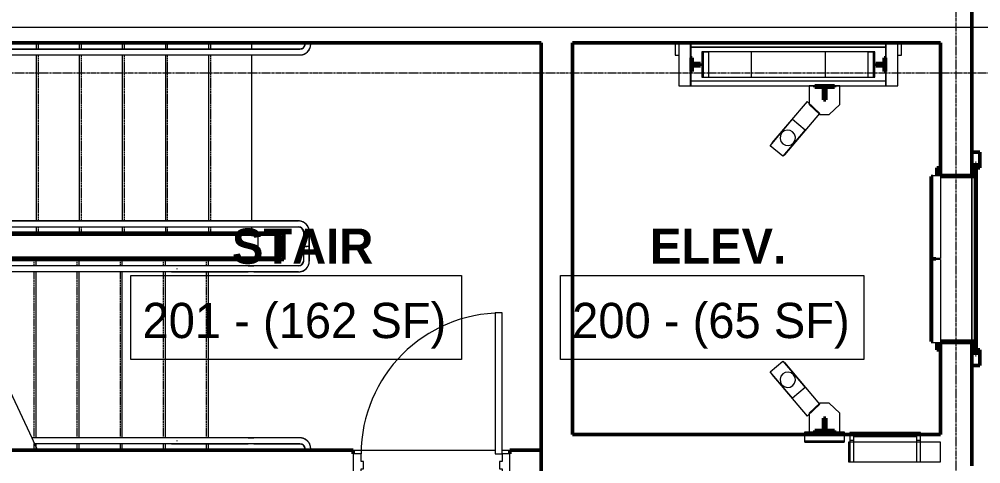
# Model space of a CAD drawing. Header units: inches. Extents: x -4235 to -464, y 9767 to 12344.
# Drawn here: x -3720.6 to -3475.1, y 11435.5 to 11549 of the extents above; entities that cross this region are included whole.
import ezdxf

# ---------------------------------------------------------------- set-up
doc = ezdxf.new("R2010")
doc.units = ezdxf.units.IN
doc.header["$MEASUREMENT"] = 0
doc.linetypes.add('Grid Line 1_2_', pattern=[0.875, 0.5, -0.125, 0.125, -0.125])
doc.linetypes.add('Overhead 1_16_', pattern=[0.101562, 0.0625, -0.039062])
for name, color, linetype, lineweight in [('0-1', 7, 'Continuous', 5), ('0-3', 7, 'Continuous', 9), ('A-AREA-IDEN', 2, 'Continuous', 9), ('A-DOOR-1', 7, 'Continuous', 9), ('A-DOOR-2', 130, 'Continuous', 20), ('A-DOOR-FRAM-1', 130, 'Continuous', 20), ('A-FLOR-1', 10, 'Continuous', 9), ('A-FLOR-2', 254, 'Continuous', 9), ('A-FLOR-3', 7, 'Continuous', 9), ('A-FLOR-4', 192, 'Continuous', 9), ('A-FLOR-HRAL-1', 7, 'Continuous', 9), ('A-FLOR-HRAL-2', 254, 'Continuous', 9), ('A-GENM-1', 250, 'Continuous', 50), ('A-GENM-2', 7, 'Continuous', 9), ('A-GENM-3', 254, 'Continuous', 9), ('A-GENM-4', 10, 'Continuous', 9), ('A-WALL-1', 250, 'Continuous', 50), ('A-WALL-2', 50, 'Continuous', 13), ('G-IMPT-1', 7, 'Continuous', 9), ('I-WALL-1', 250, 'Continuous', 50), ('Q-SPCQ-1', 7, 'Continuous', 9), ('S-GRID-1', 1, 'Grid Line 1_2_', 9), ('S-STRS-1', 254, 'Continuous', 9), ('S-STRS-2', 10, 'Continuous', 9), ('S-STRS-3', 7, 'Continuous', 9), ('S-STRS-4', 7, 'Overhead 1_16_', 9), ('S-STRS-MBND-1', 7, 'Continuous', 9)]:
    doc.layers.add(name, color=color, linetype=linetype, lineweight=lineweight)
doc.styles.add('Century Gothic', font='ufonts.com_century-gothic.ttf', dxfattribs={"height": 9})
doc.styles.add('Century Gothic_B', font='GOTHICB.TTF', dxfattribs={"height": 9})

# ---------------------------------------------------------------- blocks, each defined once
blk = doc.blocks.new('Elevator Door-Center - 48_ x 84_-2010370-BACKGROUND - 2ND FLOOR')
at = {"layer": 'Q-SPCQ-1'}
for p, q in [((-25.22, 6), (-4.03, 6)), ((-25.22, 6), (-25.22, 4)), ((-4.03, 4), (-4.03, 6)), ((-3.78, 6), (17.41, 6)), ((-3.78, 4), (-3.78, 6)), ((17.41, 6), (17.41, 4)), ((-4.03, 4), (-25.22, 4)), ((17.41, 4), (-3.78, 4))]:
    blk.add_line(p, q, dxfattribs=at)
blk = doc.blocks.new('Otis_G2S_072320191620 - Duty_3500_Speed_150_Seismic_N_CwtLoc_L2_PitDepth_60_OpeningType_Front_CwtSafety_N_FRSAME_NPT-2444873-BACKGROUND - 2ND FLOOR')
at = {"layer": 'G-IMPT-1'}
for p, q in [((92.16, 63.73), (94.66, 63.73)), ((98.16, 63.73), (100.82, 63.73)), ((100.82, 63.73), (100.94, 63.73)), ((100.82, 14.06), (100.82, 63.73)), ((100.94, 63.73), (100.94, 14.06)), ((93.18, 60.99), (93.18, 16.8)), ((99.64, 60.99), (93.18, 60.99)), ((93.19, 60.68), (93.19, 59.18)), ((99.63, 60.68), (93.19, 60.68)), ((93.19, 59.18), (99.63, 59.18)), ((99.63, 59.18), (99.63, 60.68)), ((99.64, 16.8), (99.64, 60.99)), ((93.18, 48.39), (93.18, 29.39)), ((99.64, 48.39), (93.18, 48.39)), ((99.64, 29.39), (99.64, 48.39)), ((17.26, 43.07), (6.69, 34.07)), ((11.25, 37.78), (17.95, 43.51)), ((17.3, 43.02), (17.26, 43.07)), ((17.95, 43.51), (20.68, 40.32)), ((73, 40.29), (75.71, 43.5)), ((75.71, 43.5), (82.45, 37.8)), ((76.43, 43.07), (76.33, 42.97)), ((86.99, 34.07), (76.43, 43.07)), ((9.75, 30.81), (20.32, 39.81)), ((20.68, 40.32), (13.98, 34.59)), ((14.21, 39.94), (14, 39.2)), ((14.68, 40.54), (14.21, 39.94)), ((15.35, 40.92), (14.68, 40.54)), ((16.12, 41.01), (15.35, 40.92)), ((16.85, 40.8), (16.12, 41.01)), ((17.46, 40.33), (16.85, 40.8)), ((17.83, 39.66), (17.46, 40.33)), ((17.92, 38.89), (17.83, 39.66)), ((20.32, 39.81), (20.21, 39.92)), ((79.73, 34.6), (73, 40.29)), ((73.46, 39.91), (73.37, 39.81)), ((73.37, 39.81), (83.93, 30.81)), ((75.85, 39.65), (75.76, 38.88)), ((76.22, 40.32), (75.85, 39.65)), ((76.82, 40.8), (76.22, 40.32)), ((77.56, 41.01), (76.82, 40.8)), ((78.32, 40.92), (77.56, 41.01)), ((78.99, 40.55), (78.32, 40.92)), ((79.47, 39.95), (78.99, 40.55)), ((79.68, 39.21), (79.47, 39.95)), ((13.98, 34.59), (11.25, 37.78)), ((14, 39.2), (14.09, 38.44)), ((14.09, 38.44), (14.47, 37.77)), ((14.47, 37.77), (15.07, 37.29)), ((15.07, 37.29), (15.81, 37.08)), ((15.81, 37.08), (16.57, 37.18)), ((16.57, 37.18), (17.24, 37.55)), ((17.24, 37.55), (17.72, 38.15)), ((17.72, 38.15), (17.92, 38.89)), ((75.76, 38.88), (75.97, 38.14)), ((75.97, 38.14), (76.45, 37.54)), ((76.45, 37.54), (77.12, 37.17)), ((77.12, 37.17), (77.89, 37.09)), ((77.89, 37.09), (78.63, 37.3)), ((78.63, 37.3), (79.23, 37.78)), ((79.23, 37.78), (79.6, 38.45)), ((79.6, 38.45), (79.68, 39.21)), ((82.45, 37.8), (79.73, 34.6)), ((7.44, 33.56), (2.69, 33.56)), ((2.69, 33.56), (2.69, 32.13)), ((6.69, 34.07), (9.75, 30.81)), ((10, 30.8), (7.44, 33.56)), ((86.24, 33.56), (83.68, 30.8)), ((83.93, 30.81), (86.99, 34.07)), ((90.99, 33.56), (86.24, 33.56)), ((90.99, 25.69), (90.99, 33.56)), ((10, 28.45), (10, 30.8)), ((83.68, 30.8), (83.68, 28.45)), ((2.69, 27.13), (2.69, 25.69)), ((7.44, 25.69), (10, 28.45)), ((83.68, 28.45), (86.24, 25.69)), ((93.18, 29.39), (99.64, 29.39)), ((2.69, 25.69), (7.44, 25.69)), ((86.24, 25.69), (90.99, 25.69)), ((93.19, 18.61), (93.19, 17.11)), ((99.63, 18.61), (93.19, 18.61)), ((99.63, 17.11), (99.63, 18.61)), ((93.18, 16.8), (99.64, 16.8)), ((93.19, 17.11), (99.63, 17.11))]:
    blk.add_line(p, q, dxfattribs=at)
blk = doc.blocks.new('Otis_G2S_072320191620 - Otis_G2S_072320191620-2295120-BACKGROUND - 2ND FLOOR')
at = {"layer": 'A-GENM-1'}
for p, q in [((98.16, 63.74), (94.66, 63.74)), ((94.66, 63.74), (94.66, 63.43)), ((94.66, 63.43), (96.1, 63.43)), ((96.1, 63.43), (96.1, 61.3)), ((96.72, 61.3), (96.72, 63.43)), ((96.72, 63.43), (98.16, 63.43)), ((98.16, 63.43), (98.16, 63.74)), ((96.1, 61.3), (96.72, 61.3)), ((2.97, 32.13), (2.66, 32.13)), ((2.66, 32.13), (2.66, 27.13)), ((2.97, 29.94), (2.97, 32.13)), ((90.96, 32.13), (90.65, 32.13)), ((90.65, 32.13), (90.65, 29.94)), ((90.96, 27.13), (90.96, 32.13)), ((6.16, 29.94), (2.97, 29.94)), ((6.16, 29.31), (6.16, 29.94)), ((90.65, 29.94), (87.46, 29.94)), ((87.46, 29.94), (87.46, 29.31)), ((2.66, 27.13), (2.97, 27.13)), ((2.97, 27.13), (2.97, 29.31)), ((2.97, 29.31), (6.16, 29.31)), ((87.46, 29.31), (90.65, 29.31)), ((90.65, 29.31), (90.65, 27.13)), ((90.65, 27.13), (90.96, 27.13)), ((96.72, 16.5), (96.1, 16.5)), ((96.1, 16.5), (96.1, 14.37)), ((96.72, 14.37), (96.72, 16.5)), ((96.1, 14.37), (94.66, 14.37)), ((94.66, 14.37), (94.66, 14.06)), ((94.66, 14.06), (98.16, 14.06)), ((98.16, 14.37), (96.72, 14.37)), ((98.16, 14.06), (98.16, 14.37)), ((25.44, 0.96), (23.6, 0.96)), ((23.6, 0.96), (23.6, 0.25)), ((23.6, 0.25), (23.73, 0.25)), ((23.73, 0.25), (23.73, 0.83)), ((23.73, 0.83), (25.44, 0.83)), ((46.81, 2.41), (25.69, 2.41)), ((25.69, 2.41), (25.69, 2)), ((46.62, 1.25), (46.81, 1.25)), ((67.81, 2.41), (46.81, 2.41)), ((46.81, 2.41), (46.81, 1.25)), ((46.81, 1.25), (46.81, 2.41)), ((46.81, 1.25), (46.87, 1.25)), ((67.81, 2), (67.81, 2.41)), ((70.02, 0.96), (68.06, 0.96)), ((68.06, 0.83), (69.9, 0.83)), ((69.9, 0.83), (69.9, 0.25)), ((69.9, 0.25), (70.02, 0.25)), ((70.02, 0.25), (70.02, 0.96)), ((25.69, 0), (25.69, -8.52)), ((25.81, -8.64), (25.81, 0)), ((67.81, 0), (67.81, -8.64)), ((67.94, -8.52), (67.94, 0)), ((23.73, -8), (23.6, -8)), ((23.6, -8), (23.6, -8.64)), ((23.6, -8.64), (25.81, -8.64)), ((23.73, -8.52), (23.73, -8)), ((25.69, -8.52), (23.73, -8.52)), ((67.81, -8.64), (70.02, -8.64)), ((69.9, -8.52), (67.94, -8.52)), ((70.02, -8), (69.9, -8)), ((69.9, -8), (69.9, -8.52)), ((70.02, -8.64), (70.02, -8))]:
    blk.add_line(p, q, dxfattribs=at)
at = {"layer": 'A-GENM-2'}
for p, q in [((102, 66.89), (91.02, 66.89)), ((91.02, 66.89), (91.02, 63.94)), ((102, 67.78), (98.85, 67.78)), ((98.85, 67.78), (98.85, 66.89)), ((102, 63.94), (91.02, 63.94)), ((91.02, 63.94), (91.02, 63.74)), ((91.02, 63.74), (91.02, 14.06)), ((91.02, 63.74), (102, 63.74)), ((92.16, 14.06), (92.16, 63.74)), ((2, 34.63), (2.68, 34.63)), ((2.68, 34.63), (2.68, 32.13)), ((2.68, 27.13), (2.68, 24.63)), ((2.68, 24.63), (2, 24.63)), ((2.5, 23.14), (2, 23.14)), ((2, 22.14), (2.5, 22.14)), ((2.5, 22.14), (2.5, 23.14)), ((2.5, 6.14), (2.5, 22.14)), ((91.02, 14.06), (91.02, 13.86)), ((94.66, 14.06), (91.02, 14.06)), ((91.02, 13.86), (102, 13.86)), ((91.02, 13.86), (91.02, 10.91)), ((102, 14.06), (98.16, 14.06)), ((91.02, 10.91), (102, 10.91)), ((98.85, 10.91), (98.85, 10.02)), ((98.85, 10.02), (102, 10.02)), ((2.5, 6.14), (2, 6.14)), ((2, 5.14), (2.5, 5.14)), ((2.5, 5.14), (2.5, 6.14)), ((46.87, 0.96), (46.62, 0.96)), ((25.69, -7.93), (25.53, -8)), ((67.81, -7.88), (25.81, -7.88)), ((68.06, -7.99), (67.93, -7.93))]:
    blk.add_line(p, q, dxfattribs=at)
at = {"layer": 'A-GENM-3'}
for p, q in [((102, 66.89), (102, 67.78)), ((102, 63.94), (102, 66.89)), ((102, 63.74), (102, 63.94)), ((0, 34.63), (0.37, 34.63)), ((0, 34.63), (0, 24.63)), ((0.37, 34.63), (2, 34.63)), ((0.37, 34.63), (0.37, 24.63)), ((0.37, 24.63), (0, 24.63)), ((2, 24.63), (0.37, 24.63)), ((0, 23.5), (-4.99, 23.5)), ((-4.99, 23.5), (-4.99, 0)), ((0.5, 23.14), (-4.99, 23.14)), ((-4.99, 23.14), (-4.99, 22.14)), ((-4.99, 22.14), (0.5, 22.14)), ((0, 0), (0, 23.5)), ((2, 23.14), (0.5, 23.14)), ((0.5, 23.14), (0.5, 22.14)), ((0.5, 22.14), (2, 22.14)), ((1.5, 22.14), (1.5, 6.14)), ((102, 13.86), (102, 14.06)), ((102, 10.91), (102, 13.86)), ((102, 10.02), (102, 10.91)), ((0.5, 6.14), (-4.99, 6.14)), ((-4.99, 6.14), (-4.99, 5.14)), ((-4.99, 5.14), (0.5, 5.14)), ((2, 6.14), (0.5, 6.14)), ((0.5, 6.14), (0.5, 5.14)), ((0.5, 5.14), (2, 5.14))]:
    blk.add_line(p, q, dxfattribs=at)
at = {"layer": 'A-GENM-4'}
for p, q in [((102, 66.89), (102, 67.78)), ((102, 66.89), (102, 67.78)), ((102, 66.89), (102, 67.78)), ((102, 66.89), (102, 67.78)), ((102, 66.89), (102, 67.78)), ((102, 66.89), (102, 67.78)), ((102, 66.89), (102, 67.78)), ((102, 63.94), (102, 66.89)), ((102, 63.94), (102, 66.89)), ((102, 63.94), (102, 66.89)), ((102, 63.94), (102, 66.89)), ((102, 63.94), (102, 66.89)), ((102, 63.94), (102, 66.89)), ((102, 63.94), (102, 66.89)), ((102, 63.94), (102, 66.89)), ((102, 63.94), (102, 66.89)), ((102, 63.94), (102, 66.89)), ((102, 63.94), (102, 66.89)), ((102, 63.74), (102, 63.94)), ((102, 63.74), (102, 63.94)), ((102, 63.74), (102, 63.94)), ((102, 63.74), (102, 63.94)), ((102, 63.74), (102, 63.94)), ((102, 63.74), (102, 63.94)), ((102, 63.74), (102, 63.94)), ((102, 63.74), (102, 63.94)), ((102, 63.74), (102, 63.94)), ((102, 63.74), (102, 63.94)), ((102, 63.74), (102, 63.94)), ((102, 63.74), (102, 63.94)), ((102, 63.74), (102, 63.94)), ((102, 63.74), (102, 63.94)), ((102, 63.74), (102, 63.94)), ((102, 13.86), (102, 14.06)), ((102, 13.86), (102, 14.06)), ((102, 13.86), (102, 14.06)), ((102, 13.86), (102, 14.06)), ((102, 13.86), (102, 14.06)), ((102, 13.86), (102, 14.06)), ((102, 13.86), (102, 14.06)), ((102, 13.86), (102, 14.06)), ((102, 13.86), (102, 14.06)), ((102, 13.86), (102, 14.06)), ((102, 13.86), (102, 14.06)), ((102, 13.86), (102, 14.06)), ((102, 13.86), (102, 14.06)), ((102, 13.86), (102, 14.06)), ((102, 13.86), (102, 14.06)), ((102, 10.91), (102, 13.86)), ((102, 10.91), (102, 13.86)), ((102, 10.91), (102, 13.86)), ((102, 10.91), (102, 13.86)), ((102, 10.91), (102, 13.86)), ((102, 10.91), (102, 13.86)), ((102, 10.91), (102, 13.86)), ((102, 10.91), (102, 13.86)), ((102, 10.91), (102, 13.86)), ((102, 10.91), (102, 13.86)), ((102, 10.91), (102, 13.86)), ((102, 10.02), (102, 10.91)), ((102, 10.02), (102, 10.91)), ((102, 10.02), (102, 10.91)), ((102, 10.02), (102, 10.91)), ((102, 10.02), (102, 10.91)), ((102, 10.02), (102, 10.91)), ((102, 10.02), (102, 10.91)), ((-4.99, 0), (0, 0))]:
    blk.add_line(p, q, dxfattribs=at)
blk.add_blockref('Otis_G2S_072320191620 - Duty_3500_Speed_150_Seismic_N_CwtLoc_L2_PitDepth_60_OpeningType_Front_CwtSafety_N_FRSAME_NPT-2444873-BACKGROUND - 2ND FLOOR', (0, 0))
blk = doc.blocks.new('HOLLOW METAL - STAIR DOOR 3-0 x 7-0-2453423-BACKGROUND - 2ND FLOOR')
at = {"layer": 'A-DOOR-1'}
blk.add_arc((18, 3.25), 36, 90, 180, dxfattribs=at)
at = {"layer": 'A-DOOR-2'}
for p, q in [((18, 39.25), (16.25, 39.25)), ((16.25, 39.25), (16.25, 3.25)), ((18, 3.25), (18, 39.25)), ((16.25, 3.25), (18, 3.25))]:
    blk.add_line(p, q, dxfattribs=at)
at = {"layer": 'A-DOOR-FRAM-1'}
for p, q in [((-18, 3.25), (-20, 3.25)), ((-20, 3.25), (-20, -2.5)), ((-18, 1.3125), (-18, 3.25)), ((18, 3.25), (18, 1.3125)), ((20, 3.25), (18, 3.25)), ((20, -2.5), (20, 3.25)), ((-17.375, 1.3125), (-18, 1.3125)), ((-17.375, -0.5625), (-17.375, 1.3125)), ((18, 1.3125), (17.375, 1.3125)), ((17.375, 1.3125), (17.375, -0.5625)), ((-18, -2.5), (-18, -0.5625)), ((-18, -0.5625), (-17.375, -0.5625)), ((17.375, -0.5625), (18, -0.5625)), ((18, -0.5625), (18, -2.5)), ((-20, -2.5), (-18, -2.5)), ((18, -2.5), (20, -2.5))]:
    blk.add_line(p, q, dxfattribs=at)
blk = doc.blocks.new('Top Rail Type - Top Rail_Internal_-2424881-BACKGROUND - 2ND FLOOR')
at = {"layer": 'A-FLOR-HRAL-1'}
for p, q in [((-3771.3, 11497.49), (-3771.7, 11497.49)), ((-3759.93, 11497.49), (-3771.11, 11497.49)), ((-3661.41, 11497.49), (-3759.93, 11497.49)), ((-3649.32, 11497.49), (-3660.76, 11497.49)), ((-3774.45, 11494.74), (-3774.45, 11484.49)), ((-3772.95, 11485.99), (-3772.95, 11494.74)), ((-3771.7, 11495.99), (-3771.3, 11495.99)), ((-3771.11, 11495.99), (-3759.93, 11495.99)), ((-3759.93, 11495.99), (-3661.41, 11495.99)), ((-3660.76, 11495.99), (-3649.32, 11495.99)), ((-3648.07, 11494.74), (-3648.07, 11490.99)), ((-3646.57, 11490.99), (-3646.57, 11494.74)), ((-3647.23, 11490.99), (-3647.42, 11490.99)), ((-3774.45, 11484.49), (-3771.89, 11484.49)), ((-3771.89, 11485.99), (-3772.95, 11485.99)), ((-3737.9, 11485.99), (-3771.23, 11485.99)), ((-3771.23, 11484.49), (-3737.2, 11484.49))]:
    blk.add_line(p, q, dxfattribs=at)
at = {"layer": 'A-FLOR-HRAL-1', "flags": 128}
for points in [[(-3771.7, 11497.49), (-3771.81, 11497.49), (-3771.92, 11497.48), (-3772.03, 11497.47), (-3772.14, 11497.45), (-3772.25, 11497.43), (-3772.35, 11497.41), (-3772.46, 11497.38), (-3772.56, 11497.35), (-3772.67, 11497.31), (-3772.77, 11497.27), (-3772.87, 11497.23), (-3772.97, 11497.18), (-3773.07, 11497.13), (-3773.16, 11497.07), (-3773.25, 11497.01), (-3773.34, 11496.95), (-3773.43, 11496.88), (-3773.51, 11496.81), (-3773.59, 11496.73), (-3773.67, 11496.66), (-3773.75, 11496.57), (-3773.82, 11496.49), (-3773.89, 11496.41), (-3773.95, 11496.32), (-3774.01, 11496.23), (-3774.07, 11496.13), (-3774.12, 11496.04), (-3774.17, 11495.94), (-3774.22, 11495.84), (-3774.26, 11495.74), (-3774.3, 11495.63), (-3774.33, 11495.53), (-3774.36, 11495.42), (-3774.39, 11495.31), (-3774.41, 11495.21), (-3774.43, 11495.1), (-3774.44, 11494.99), (-3774.45, 11494.88), (-3774.45, 11494.77), (-3774.45, 11494.74)], [(-3660.76, 11497.49), (-3660.81, 11497.49), (-3660.86, 11497.49), (-3660.91, 11497.49), (-3660.95, 11497.49), (-3661, 11497.49), (-3661.05, 11497.49), (-3661.1, 11497.49), (-3661.15, 11497.49), (-3661.2, 11497.49), (-3661.24, 11497.49), (-3661.29, 11497.49), (-3661.33, 11497.49), (-3661.38, 11497.49), (-3661.41, 11497.49)], [(-3646.57, 11494.74), (-3646.58, 11494.85), (-3646.58, 11494.96), (-3646.59, 11495.07), (-3646.61, 11495.18), (-3646.63, 11495.29), (-3646.65, 11495.39), (-3646.68, 11495.5), (-3646.71, 11495.6), (-3646.75, 11495.71), (-3646.79, 11495.81), (-3646.84, 11495.91), (-3646.88, 11496.01), (-3646.94, 11496.11), (-3646.99, 11496.2), (-3647.05, 11496.29), (-3647.12, 11496.38), (-3647.19, 11496.47), (-3647.26, 11496.55), (-3647.33, 11496.63), (-3647.41, 11496.71), (-3647.49, 11496.79), (-3647.57, 11496.86), (-3647.66, 11496.93), (-3647.75, 11496.99), (-3647.84, 11497.05), (-3647.93, 11497.11), (-3648.03, 11497.16), (-3648.13, 11497.21), (-3648.23, 11497.26), (-3648.33, 11497.3), (-3648.43, 11497.34), (-3648.54, 11497.37), (-3648.64, 11497.4), (-3648.75, 11497.43), (-3648.86, 11497.45), (-3648.97, 11497.47), (-3649.07, 11497.48), (-3649.18, 11497.49), (-3649.29, 11497.49), (-3649.32, 11497.49)], [(-3772.95, 11494.74), (-3772.95, 11494.79), (-3772.94, 11494.84), (-3772.94, 11494.89), (-3772.93, 11494.94), (-3772.92, 11494.99), (-3772.91, 11495.04), (-3772.9, 11495.08), (-3772.89, 11495.13), (-3772.87, 11495.18), (-3772.85, 11495.23), (-3772.83, 11495.27), (-3772.81, 11495.32), (-3772.78, 11495.36), (-3772.76, 11495.4), (-3772.73, 11495.45), (-3772.7, 11495.49), (-3772.67, 11495.53), (-3772.64, 11495.56), (-3772.6, 11495.6), (-3772.57, 11495.64), (-3772.53, 11495.67), (-3772.5, 11495.7), (-3772.46, 11495.73), (-3772.42, 11495.76), (-3772.37, 11495.79), (-3772.33, 11495.82), (-3772.29, 11495.84), (-3772.24, 11495.86), (-3772.2, 11495.89), (-3772.15, 11495.9), (-3772.1, 11495.92), (-3772.06, 11495.94), (-3772.01, 11495.95), (-3771.96, 11495.96), (-3771.91, 11495.97), (-3771.86, 11495.98), (-3771.81, 11495.98), (-3771.76, 11495.99), (-3771.71, 11495.99), (-3771.7, 11495.99)], [(-3661.41, 11495.99), (-3661.37, 11495.99), (-3661.33, 11495.99), (-3661.28, 11495.99), (-3661.23, 11495.99), (-3661.19, 11495.99), (-3661.14, 11495.99), (-3661.09, 11495.99), (-3661.04, 11495.99), (-3661, 11495.99), (-3660.95, 11495.99), (-3660.9, 11495.99), (-3660.85, 11495.99), (-3660.8, 11495.99), (-3660.76, 11495.99)], [(-3649.32, 11495.99), (-3649.27, 11495.99), (-3649.22, 11495.99), (-3649.17, 11495.98), (-3649.12, 11495.97), (-3649.08, 11495.96), (-3649.03, 11495.95), (-3648.98, 11495.94), (-3648.93, 11495.93), (-3648.88, 11495.91), (-3648.84, 11495.89), (-3648.79, 11495.87), (-3648.75, 11495.85), (-3648.7, 11495.82), (-3648.66, 11495.8), (-3648.62, 11495.77), (-3648.58, 11495.74), (-3648.54, 11495.71), (-3648.5, 11495.68), (-3648.46, 11495.65), (-3648.43, 11495.61), (-3648.39, 11495.57), (-3648.36, 11495.54), (-3648.33, 11495.5), (-3648.3, 11495.46), (-3648.27, 11495.41), (-3648.25, 11495.37), (-3648.22, 11495.33), (-3648.2, 11495.28), (-3648.18, 11495.24), (-3648.16, 11495.19), (-3648.14, 11495.15), (-3648.13, 11495.1), (-3648.11, 11495.05), (-3648.1, 11495), (-3648.09, 11494.95), (-3648.08, 11494.9), (-3648.08, 11494.85), (-3648.08, 11494.8), (-3648.07, 11494.75), (-3648.07, 11494.74)], [(-3771.23, 11485.99), (-3771.28, 11485.99), (-3771.32, 11485.99), (-3771.37, 11485.99), (-3771.41, 11485.99), (-3771.46, 11485.99), (-3771.51, 11485.99), (-3771.55, 11485.99), (-3771.6, 11485.99), (-3771.65, 11485.99), (-3771.7, 11485.99), (-3771.75, 11485.99), (-3771.8, 11485.99), (-3771.85, 11485.99), (-3771.89, 11485.99)], [(-3771.89, 11484.49), (-3771.84, 11484.49), (-3771.79, 11484.49), (-3771.74, 11484.49), (-3771.69, 11484.49), (-3771.64, 11484.49), (-3771.59, 11484.49), (-3771.55, 11484.49), (-3771.5, 11484.49), (-3771.45, 11484.49), (-3771.41, 11484.49), (-3771.36, 11484.49), (-3771.31, 11484.49), (-3771.27, 11484.49), (-3771.23, 11484.49)]]:
    blk.add_lwpolyline(points, dxfattribs=at)
at = {"layer": 'A-FLOR-HRAL-1'}
blk.add_open_spline([(-3771.32, 11496.66), (-3771.32, 11496.69), (-3771.32, 11496.74), (-3771.32, 11496.79), (-3771.32, 11496.82)], degree=3, dxfattribs=at)
blk.add_open_spline([(-3773.61, 11485.33), (-3773.62, 11485.32), (-3773.65, 11485.29), (-3773.7, 11485.24), (-3773.75, 11485.19), (-3773.78, 11485.16), (-3773.79, 11485.15)], degree=3, knots=[0.46086968, 0.46086968, 0.46086968, 0.46086968, 0.47916667, 0.5, 0.52083333, 0.53913032, 0.53913032, 0.53913032, 0.53913032], dxfattribs=at)
blk = doc.blocks.new('Top Rail Type - Top Rail_Internal_-V196-BACKGROUND - 2ND FLOOR')
at = {"layer": 'A-FLOR-HRAL-1'}
for p, q in [((-3771.7, 11497.49), (-3771.32, 11497.49)), ((-3771.32, 11497.49), (-3661.81, 11497.49)), ((-3661.81, 11497.49), (-3660.76, 11497.49)), ((-3660.76, 11497.49), (-3649.32, 11497.49)), ((-3774.45, 11484.49), (-3774.45, 11494.74)), ((-3772.95, 11485.99), (-3772.95, 11494.74)), ((-3771.7, 11495.99), (-3771.32, 11495.99)), ((-3771.32, 11495.99), (-3661.81, 11495.99)), ((-3661.81, 11495.99), (-3660.76, 11495.99)), ((-3660.76, 11495.99), (-3649.32, 11495.99)), ((-3648.07, 11494.74), (-3648.07, 11490.99)), ((-3646.57, 11494.74), (-3646.57, 11490.99)), ((-3646.57, 11490.99), (-3648.07, 11490.99)), ((-3771.89, 11484.49), (-3774.45, 11484.49)), ((-3771.89, 11485.99), (-3772.95, 11485.99)), ((-3770.84, 11485.99), (-3771.89, 11485.99)), ((-3770.84, 11484.49), (-3771.89, 11484.49)), ((-3737.9, 11485.99), (-3770.84, 11485.99)), ((-3737.2, 11484.49), (-3770.84, 11484.49))]:
    blk.add_line(p, q, dxfattribs=at)
for centre, radius, start, end in [((-3771.7, 11494.74), 2.75, 90, 180), ((-3649.32, 11494.74), 2.75, 0, 90), ((-3771.7, 11494.74), 1.25, 90, 180), ((-3649.32, 11494.74), 1.25, 0, 90)]:
    blk.add_arc(centre, radius, start, end, dxfattribs=at)
blk = doc.blocks.new('Top Rail Type - Top Rail_Internal_-2424883-BACKGROUND - 2ND FLOOR')
at = {"layer": 'A-FLOR-HRAL-1'}
for p, q in [((-3648.07, 11490.99), (-3648.07, 11487.24)), ((-3647.42, 11490.99), (-3647.23, 11490.99)), ((-3646.57, 11487.24), (-3646.57, 11490.99)), ((-3662.21, 11485.99), (-3681.73, 11485.99)), ((-3681.73, 11484.49), (-3662.21, 11484.49)), ((-3680.33, 11485.16), (-3680.33, 11485.32)), ((-3649.32, 11485.99), (-3660.75, 11485.99)), ((-3660.75, 11484.49), (-3649.32, 11484.49))]:
    blk.add_line(p, q, dxfattribs=at)
at = {"layer": 'A-FLOR-HRAL-1', "flags": 128}
for points in [[(-3649.32, 11484.49), (-3649.21, 11484.49), (-3649.1, 11484.5), (-3648.99, 11484.51), (-3648.89, 11484.52), (-3648.78, 11484.54), (-3648.67, 11484.57), (-3648.56, 11484.6), (-3648.46, 11484.63), (-3648.35, 11484.67), (-3648.25, 11484.71), (-3648.15, 11484.75), (-3648.05, 11484.8), (-3647.96, 11484.85), (-3647.86, 11484.91), (-3647.77, 11484.97), (-3647.68, 11485.03), (-3647.59, 11485.1), (-3647.51, 11485.17), (-3647.43, 11485.25), (-3647.35, 11485.32), (-3647.28, 11485.4), (-3647.2, 11485.49), (-3647.14, 11485.57), (-3647.07, 11485.66), (-3647.01, 11485.75), (-3646.95, 11485.85), (-3646.9, 11485.94), (-3646.85, 11486.04), (-3646.8, 11486.14), (-3646.76, 11486.24), (-3646.72, 11486.35), (-3646.69, 11486.45), (-3646.66, 11486.56), (-3646.63, 11486.66), (-3646.61, 11486.77), (-3646.6, 11486.88), (-3646.59, 11486.99), (-3646.58, 11487.1), (-3646.57, 11487.21), (-3646.57, 11487.24)], [(-3648.07, 11487.24), (-3648.07, 11487.19), (-3648.08, 11487.14), (-3648.08, 11487.09), (-3648.09, 11487.04), (-3648.1, 11486.99), (-3648.11, 11486.94), (-3648.12, 11486.89), (-3648.14, 11486.85), (-3648.15, 11486.8), (-3648.17, 11486.75), (-3648.19, 11486.71), (-3648.21, 11486.66), (-3648.24, 11486.62), (-3648.26, 11486.58), (-3648.29, 11486.53), (-3648.32, 11486.49), (-3648.35, 11486.45), (-3648.38, 11486.42), (-3648.42, 11486.38), (-3648.45, 11486.34), (-3648.49, 11486.31), (-3648.53, 11486.28), (-3648.57, 11486.24), (-3648.61, 11486.22), (-3648.65, 11486.19), (-3648.69, 11486.16), (-3648.73, 11486.14), (-3648.78, 11486.11), (-3648.82, 11486.09), (-3648.87, 11486.07), (-3648.92, 11486.06), (-3648.97, 11486.04), (-3649.01, 11486.03), (-3649.06, 11486.02), (-3649.11, 11486.01), (-3649.16, 11486), (-3649.21, 11485.99), (-3649.26, 11485.99), (-3649.31, 11485.99), (-3649.32, 11485.99)], [(-3662.21, 11485.99), (-3662.12, 11485.99), (-3662.02, 11485.99), (-3661.92, 11485.99), (-3661.82, 11485.99), (-3661.72, 11485.99), (-3661.62, 11485.99), (-3661.51, 11485.99), (-3661.41, 11485.99), (-3661.3, 11485.99), (-3661.19, 11485.99), (-3661.08, 11485.99), (-3660.97, 11485.99), (-3660.86, 11485.99), (-3660.75, 11485.99), (-3660.75, 11485.99)], [(-3660.75, 11484.49), (-3660.86, 11484.49), (-3660.96, 11484.49), (-3661.07, 11484.49), (-3661.18, 11484.49), (-3661.29, 11484.49), (-3661.4, 11484.49), (-3661.51, 11484.49), (-3661.61, 11484.49), (-3661.71, 11484.49), (-3661.82, 11484.49), (-3661.92, 11484.49), (-3662.01, 11484.49), (-3662.11, 11484.49), (-3662.21, 11484.49), (-3662.21, 11484.49)]]:
    blk.add_lwpolyline(points, dxfattribs=at)
blk = doc.blocks.new('Top Rail Type - Top Rail_Internal_-V201-BACKGROUND - 2ND FLOOR')
at = {"layer": 'A-FLOR-HRAL-1'}
for p, q in [((-3647.32, 11490.99), (-3648.07, 11490.99)), ((-3648.07, 11490.99), (-3648.07, 11487.24)), ((-3646.57, 11490.99), (-3647.32, 11490.99)), ((-3646.57, 11490.99), (-3646.57, 11487.24)), ((-3737.9, 11485.99), (-3737.2, 11484.49)), ((-3661.81, 11485.99), (-3737.9, 11485.99)), ((-3661.81, 11484.49), (-3737.2, 11484.49)), ((-3660.75, 11485.99), (-3661.81, 11485.99)), ((-3660.75, 11484.49), (-3661.81, 11484.49)), ((-3649.32, 11485.99), (-3660.75, 11485.99)), ((-3649.32, 11484.49), (-3660.75, 11484.49))]:
    blk.add_line(p, q, dxfattribs=at)
for radius in [1.25, 2.75]:
    blk.add_arc((-3649.32, 11487.24), radius, 270, 0, dxfattribs=at)
blk = doc.blocks.new('Top Rail Type - Top Rail_Internal_-2364951-BACKGROUND - 2ND FLOOR')
at = {"layer": 'A-FLOR-HRAL-1'}
for p, q in [((-3662.21, 11442.11), (-3681.73, 11442.11)), ((-3648.95, 11442.11), (-3660.75, 11442.11)), ((-3681.73, 11440.61), (-3662.21, 11440.61)), ((-3680.33, 11441.29), (-3680.33, 11441.44)), ((-3660.75, 11440.61), (-3648.95, 11440.61)), ((-3647.7, 11439.36), (-3647.7, 11438.99)), ((-3646.2, 11438.99), (-3646.2, 11439.36))]:
    blk.add_line(p, q, dxfattribs=at)
at = {"layer": 'A-FLOR-HRAL-1', "flags": 128}
for points in [[(-3662.21, 11442.11), (-3662.12, 11442.11), (-3662.02, 11442.11), (-3661.92, 11442.11), (-3661.82, 11442.11), (-3661.72, 11442.11), (-3661.62, 11442.11), (-3661.51, 11442.11), (-3661.41, 11442.11), (-3661.3, 11442.11), (-3661.19, 11442.11), (-3661.08, 11442.11), (-3660.97, 11442.11), (-3660.86, 11442.11), (-3660.75, 11442.11), (-3660.75, 11442.11)], [(-3646.2, 11439.36), (-3646.2, 11439.47), (-3646.21, 11439.58), (-3646.22, 11439.69), (-3646.23, 11439.8), (-3646.25, 11439.91), (-3646.28, 11440.02), (-3646.31, 11440.12), (-3646.34, 11440.23), (-3646.38, 11440.33), (-3646.42, 11440.44), (-3646.46, 11440.54), (-3646.51, 11440.63), (-3646.56, 11440.73), (-3646.62, 11440.83), (-3646.68, 11440.92), (-3646.74, 11441.01), (-3646.81, 11441.09), (-3646.88, 11441.18), (-3646.96, 11441.26), (-3647.03, 11441.34), (-3647.11, 11441.41), (-3647.2, 11441.48), (-3647.28, 11441.55), (-3647.37, 11441.62), (-3647.46, 11441.68), (-3647.56, 11441.74), (-3647.65, 11441.79), (-3647.75, 11441.84), (-3647.85, 11441.89), (-3647.95, 11441.93), (-3648.06, 11441.97), (-3648.16, 11442), (-3648.27, 11442.03), (-3648.37, 11442.05), (-3648.48, 11442.07), (-3648.59, 11442.09), (-3648.7, 11442.1), (-3648.81, 11442.11), (-3648.92, 11442.11), (-3648.95, 11442.11)], [(-3660.75, 11440.61), (-3660.86, 11440.61), (-3660.96, 11440.61), (-3661.07, 11440.61), (-3661.18, 11440.61), (-3661.29, 11440.61), (-3661.4, 11440.61), (-3661.51, 11440.61), (-3661.61, 11440.61), (-3661.71, 11440.61), (-3661.82, 11440.61), (-3661.92, 11440.61), (-3662.01, 11440.61), (-3662.11, 11440.61), (-3662.21, 11440.61), (-3662.21, 11440.61)], [(-3648.95, 11440.61), (-3648.9, 11440.61), (-3648.85, 11440.61), (-3648.8, 11440.61), (-3648.75, 11440.6), (-3648.7, 11440.59), (-3648.65, 11440.58), (-3648.6, 11440.57), (-3648.56, 11440.55), (-3648.51, 11440.53), (-3648.46, 11440.52), (-3648.42, 11440.5), (-3648.37, 11440.47), (-3648.33, 11440.45), (-3648.28, 11440.42), (-3648.24, 11440.4), (-3648.2, 11440.37), (-3648.16, 11440.34), (-3648.12, 11440.3), (-3648.09, 11440.27), (-3648.05, 11440.24), (-3648.02, 11440.2), (-3647.99, 11440.16), (-3647.95, 11440.12), (-3647.92, 11440.08), (-3647.9, 11440.04), (-3647.87, 11440), (-3647.85, 11439.95), (-3647.82, 11439.91), (-3647.8, 11439.86), (-3647.78, 11439.82), (-3647.77, 11439.77), (-3647.75, 11439.72), (-3647.74, 11439.67), (-3647.73, 11439.63), (-3647.72, 11439.58), (-3647.71, 11439.53), (-3647.7, 11439.48), (-3647.7, 11439.43), (-3647.7, 11439.38), (-3647.7, 11439.36)]]:
    blk.add_lwpolyline(points, dxfattribs=at)
at = {"layer": 'A-FLOR-HRAL-2'}
for p, q in [((-3647.7, 11438.99), (-3647.7, 11438.74)), ((-3646.86, 11438.74), (-3647.04, 11438.74)), ((-3646.2, 11438.74), (-3646.2, 11438.99))]:
    blk.add_line(p, q, dxfattribs=at)
blk = doc.blocks.new('Top Rail Type - Top Rail_Internal_-V202-BACKGROUND - 2ND FLOOR')
at = {"layer": 'A-FLOR-HRAL-1'}
for p, q in [((-3717.44, 11442.11), (-3716.74, 11440.61)), ((-3661.81, 11442.11), (-3717.44, 11442.11)), ((-3660.75, 11442.11), (-3661.81, 11442.11)), ((-3648.95, 11442.11), (-3660.75, 11442.11)), ((-3661.81, 11440.61), (-3716.74, 11440.61)), ((-3660.75, 11440.61), (-3661.81, 11440.61)), ((-3648.95, 11440.61), (-3660.75, 11440.61)), ((-3647.7, 11438.99), (-3647.7, 11439.36)), ((-3646.2, 11438.99), (-3646.2, 11439.36))]:
    blk.add_line(p, q, dxfattribs=at)
for radius in [2.75, 1.25]:
    blk.add_arc((-3648.95, 11439.36), radius, 0, 90, dxfattribs=at)
at = {"layer": 'A-FLOR-HRAL-2'}
for p, q in [((-3647.7, 11438.74), (-3647.7, 11438.99)), ((-3647.7, 11438.74), (-3646.2, 11438.74)), ((-3646.2, 11438.74), (-3646.2, 11438.99))]:
    blk.add_line(p, q, dxfattribs=at)
blk = doc.blocks.new('Top Rail Type - Top Rail_Internal_-2375079-BACKGROUND - 2ND FLOOR')
at = {"layer": 'A-FLOR-HRAL-1'}
for p, q in [((-3786.45, 11542.99), (-3786.45, 11542.61)), ((-3784.95, 11542.61), (-3784.95, 11542.99)), ((-3647.7, 11542.99), (-3647.7, 11542.61)), ((-3646.2, 11542.61), (-3646.2, 11542.99)), ((-3771.89, 11541.36), (-3783.7, 11541.36)), ((-3661.41, 11541.36), (-3770.45, 11541.36)), ((-3648.95, 11541.36), (-3660.76, 11541.36)), ((-3783.7, 11539.86), (-3771.89, 11539.86)), ((-3770.45, 11539.86), (-3661.41, 11539.86)), ((-3660.76, 11539.86), (-3648.95, 11539.86))]:
    blk.add_line(p, q, dxfattribs=at)
at = {"layer": 'A-FLOR-HRAL-1', "flags": 128}
for points in [[(-3786.45, 11542.61), (-3786.45, 11542.5), (-3786.44, 11542.39), (-3786.43, 11542.29), (-3786.41, 11542.18), (-3786.39, 11542.07), (-3786.37, 11541.96), (-3786.34, 11541.85), (-3786.31, 11541.75), (-3786.27, 11541.65), (-3786.23, 11541.54), (-3786.19, 11541.44), (-3786.14, 11541.34), (-3786.09, 11541.25), (-3786.03, 11541.15), (-3785.97, 11541.06), (-3785.9, 11540.97), (-3785.84, 11540.89), (-3785.77, 11540.8), (-3785.69, 11540.72), (-3785.61, 11540.64), (-3785.53, 11540.57), (-3785.45, 11540.49), (-3785.36, 11540.43), (-3785.28, 11540.36), (-3785.18, 11540.3), (-3785.09, 11540.24), (-3784.99, 11540.19), (-3784.9, 11540.14), (-3784.8, 11540.09), (-3784.7, 11540.05), (-3784.59, 11540.01), (-3784.49, 11539.98), (-3784.38, 11539.95), (-3784.27, 11539.93), (-3784.17, 11539.9), (-3784.06, 11539.89), (-3783.95, 11539.88), (-3783.84, 11539.87), (-3783.73, 11539.86), (-3783.7, 11539.86)], [(-3783.7, 11541.36), (-3783.75, 11541.37), (-3783.8, 11541.37), (-3783.85, 11541.37), (-3783.9, 11541.38), (-3783.95, 11541.39), (-3784, 11541.4), (-3784.04, 11541.41), (-3784.09, 11541.43), (-3784.14, 11541.44), (-3784.19, 11541.46), (-3784.23, 11541.48), (-3784.28, 11541.51), (-3784.32, 11541.53), (-3784.36, 11541.56), (-3784.4, 11541.58), (-3784.45, 11541.61), (-3784.48, 11541.64), (-3784.52, 11541.67), (-3784.56, 11541.71), (-3784.6, 11541.74), (-3784.63, 11541.78), (-3784.66, 11541.82), (-3784.69, 11541.86), (-3784.72, 11541.9), (-3784.75, 11541.94), (-3784.78, 11541.98), (-3784.8, 11542.03), (-3784.82, 11542.07), (-3784.84, 11542.12), (-3784.86, 11542.16), (-3784.88, 11542.21), (-3784.9, 11542.26), (-3784.91, 11542.3), (-3784.92, 11542.35), (-3784.93, 11542.4), (-3784.94, 11542.45), (-3784.94, 11542.5), (-3784.95, 11542.55), (-3784.95, 11542.6), (-3784.95, 11542.61)], [(-3771.89, 11541.36), (-3771.78, 11541.36), (-3771.67, 11541.36), (-3771.56, 11541.36), (-3771.45, 11541.36), (-3771.35, 11541.36), (-3771.24, 11541.36), (-3771.13, 11541.36), (-3771.03, 11541.36), (-3770.92, 11541.36), (-3770.82, 11541.36), (-3770.72, 11541.36), (-3770.62, 11541.36), (-3770.53, 11541.36), (-3770.45, 11541.36)], [(-3660.76, 11541.36), (-3660.81, 11541.36), (-3660.86, 11541.36), (-3660.91, 11541.36), (-3660.95, 11541.36), (-3661, 11541.36), (-3661.05, 11541.36), (-3661.1, 11541.36), (-3661.15, 11541.36), (-3661.2, 11541.36), (-3661.24, 11541.36), (-3661.29, 11541.36), (-3661.33, 11541.36), (-3661.38, 11541.36), (-3661.41, 11541.36)], [(-3648.95, 11539.86), (-3648.84, 11539.87), (-3648.73, 11539.87), (-3648.62, 11539.88), (-3648.51, 11539.9), (-3648.4, 11539.92), (-3648.3, 11539.94), (-3648.19, 11539.97), (-3648.08, 11540), (-3647.98, 11540.04), (-3647.88, 11540.08), (-3647.78, 11540.13), (-3647.68, 11540.18), (-3647.58, 11540.23), (-3647.49, 11540.28), (-3647.4, 11540.34), (-3647.31, 11540.41), (-3647.22, 11540.48), (-3647.14, 11540.55), (-3647.05, 11540.62), (-3646.98, 11540.7), (-3646.9, 11540.78), (-3646.83, 11540.86), (-3646.76, 11540.95), (-3646.7, 11541.04), (-3646.63, 11541.13), (-3646.58, 11541.22), (-3646.52, 11541.32), (-3646.47, 11541.42), (-3646.43, 11541.52), (-3646.39, 11541.62), (-3646.35, 11541.72), (-3646.31, 11541.83), (-3646.28, 11541.93), (-3646.26, 11542.04), (-3646.24, 11542.15), (-3646.22, 11542.26), (-3646.21, 11542.37), (-3646.2, 11542.47), (-3646.2, 11542.58), (-3646.2, 11542.61)], [(-3647.7, 11542.61), (-3647.7, 11542.56), (-3647.7, 11542.51), (-3647.71, 11542.46), (-3647.71, 11542.42), (-3647.72, 11542.37), (-3647.73, 11542.32), (-3647.75, 11542.27), (-3647.76, 11542.22), (-3647.78, 11542.17), (-3647.8, 11542.13), (-3647.82, 11542.08), (-3647.84, 11542.04), (-3647.86, 11541.99), (-3647.89, 11541.95), (-3647.92, 11541.91), (-3647.95, 11541.87), (-3647.98, 11541.83), (-3648.01, 11541.79), (-3648.04, 11541.75), (-3648.08, 11541.72), (-3648.11, 11541.68), (-3648.15, 11541.65), (-3648.19, 11541.62), (-3648.23, 11541.59), (-3648.27, 11541.56), (-3648.32, 11541.54), (-3648.36, 11541.51), (-3648.4, 11541.49), (-3648.45, 11541.47), (-3648.5, 11541.45), (-3648.54, 11541.43), (-3648.59, 11541.42), (-3648.64, 11541.4), (-3648.69, 11541.39), (-3648.74, 11541.38), (-3648.79, 11541.38), (-3648.84, 11541.37), (-3648.89, 11541.37), (-3648.94, 11541.36), (-3648.95, 11541.36)], [(-3770.45, 11539.86), (-3770.54, 11539.86), (-3770.64, 11539.86), (-3770.74, 11539.86), (-3770.84, 11539.86), (-3770.94, 11539.86), (-3771.04, 11539.86), (-3771.15, 11539.86), (-3771.26, 11539.86), (-3771.36, 11539.86), (-3771.47, 11539.86), (-3771.58, 11539.86), (-3771.69, 11539.86), (-3771.8, 11539.86), (-3771.89, 11539.86)], [(-3661.41, 11539.86), (-3661.37, 11539.86), (-3661.33, 11539.86), (-3661.28, 11539.86), (-3661.23, 11539.86), (-3661.19, 11539.86), (-3661.14, 11539.86), (-3661.09, 11539.86), (-3661.04, 11539.86), (-3661, 11539.86), (-3660.95, 11539.86), (-3660.9, 11539.86), (-3660.85, 11539.86), (-3660.8, 11539.86), (-3660.76, 11539.86)]]:
    blk.add_lwpolyline(points, dxfattribs=at)
at = {"layer": 'A-FLOR-HRAL-2'}
for p, q in [((-3786.45, 11543.24), (-3786.45, 11542.99)), ((-3785.79, 11543.24), (-3785.61, 11543.24)), ((-3784.95, 11542.99), (-3784.95, 11543.24)), ((-3647.7, 11543.24), (-3647.7, 11542.99)), ((-3647.04, 11543.24), (-3646.86, 11543.24)), ((-3646.2, 11542.99), (-3646.2, 11543.24))]:
    blk.add_line(p, q, dxfattribs=at)
blk = doc.blocks.new('Top Rail Type - Top Rail_Internal_-V205-BACKGROUND - 2ND FLOOR')
at = {"layer": 'A-FLOR-HRAL-1'}
for p, q in [((-3786.45, 11542.99), (-3786.45, 11542.61)), ((-3784.95, 11542.99), (-3784.95, 11542.61)), ((-3647.7, 11542.61), (-3647.7, 11542.99)), ((-3646.2, 11542.61), (-3646.2, 11542.99)), ((-3783.7, 11541.36), (-3771.89, 11541.36)), ((-3771.89, 11541.36), (-3770.84, 11541.36)), ((-3770.84, 11541.36), (-3661.81, 11541.36)), ((-3661.81, 11541.36), (-3660.76, 11541.36)), ((-3660.76, 11541.36), (-3648.95, 11541.36)), ((-3783.7, 11539.86), (-3771.89, 11539.86)), ((-3771.89, 11539.86), (-3770.84, 11539.86)), ((-3770.84, 11539.86), (-3661.81, 11539.86)), ((-3661.81, 11539.86), (-3660.76, 11539.86)), ((-3660.76, 11539.86), (-3648.95, 11539.86))]:
    blk.add_line(p, q, dxfattribs=at)
for centre, radius, start, end in [((-3783.7, 11542.61), 2.75, 180, 270), ((-3783.7, 11542.61), 1.25, 180, 270), ((-3648.95, 11542.61), 2.75, 270, 360), ((-3648.95, 11542.61), 1.25, 270, 360)]:
    blk.add_arc(centre, radius, start, end, dxfattribs=at)
at = {"layer": 'A-FLOR-HRAL-2'}
for p, q in [((-3784.95, 11543.24), (-3786.45, 11543.24)), ((-3786.45, 11543.24), (-3786.45, 11542.99)), ((-3784.95, 11543.24), (-3784.95, 11542.99)), ((-3647.7, 11543.24), (-3646.2, 11543.24)), ((-3647.7, 11542.99), (-3647.7, 11543.24)), ((-3646.2, 11542.99), (-3646.2, 11543.24))]:
    blk.add_line(p, q, dxfattribs=at)
blk = doc.blocks.new('Fire-Smoke-Curtain_Custom_DoorSystems_DSI-SD - Multiple Roller Over Under-2460712-BACKGROUND - 2ND FLOOR')
at = {"layer": 'A-GENM-1'}
for p, q in [((-23.21, 0), (-27.21, 0)), ((-27.21, 0), (-27.21, -2)), ((-27.21, -2), (-23.21, -2)), ((-24.46, -1.13), (-24.46, -0.88)), ((-24.46, -0.88), (-23.21, -0.88)), ((24.46, -0.9), (-24.46, -0.9)), ((-24.46, -0.9), (-24.46, -1.06)), ((-24.46, -1.06), (24.46, -1.06)), ((-23.21, -1.13), (-24.46, -1.13)), ((-23.21, -0.88), (-23.21, 0)), ((-23.21, -2), (-23.21, -1.13)), ((27.21, 0), (23.21, 0)), ((23.21, 0), (23.21, -0.88)), ((23.21, -0.88), (24.46, -0.88)), ((24.46, -1.13), (23.21, -1.13)), ((23.21, -1.13), (23.21, -2)), ((23.21, -2), (27.21, -2)), ((24.46, -0.88), (24.46, -1.13)), ((24.46, -1.06), (24.46, -0.9)), ((27.21, -2), (27.21, 0))]:
    blk.add_line(p, q, dxfattribs=at)
at = {"layer": 'A-GENM-2'}
for p, q in [((-23.21, -1.13), (-23.21, -1.06)), ((-23.21, -1.38), (23.21, -1.38)), ((-21, -0.63), (21, -0.63)), ((23.21, -1.06), (23.21, -1.13))]:
    blk.add_line(p, q, dxfattribs=at)
blk = doc.blocks.new('CTR - 1st Phase -Stairs _ Elevators_rvt-1-BACKGROUND - 2ND FLOOR')
at = {"layer": 'A-FLOR-1'}
for p, q in [((-3661.32, 11493.74), (-3659.7, 11493.74)), ((-3659.7, 11488.24), (-3684.32, 11488.24)), ((-3684.32, 11438.99), (-3672.32, 11438.99))]:
    blk.add_line(p, q, dxfattribs=at)
at = {"layer": 'A-FLOR-2'}
for p, q in [((-3830.31, 11546.99), (-3528.34, 11546.99)), ((-3528.32, 11546.99), (-3477.32, 11546.99)), ((-3647.7, 11542.99), (-3661.32, 11542.99)), ((-3587.32, 11542.99), (-3646.2, 11542.99)), ((-3587.32, 11438.99), (-3587.32, 11542.99)), ((-3661.32, 11494.32), (-3661.32, 11493.74)), ((-3659.7, 11493.74), (-3659.7, 11488.24)), ((-3684.32, 11488.24), (-3684.32, 11487.61)), ((-3672.32, 11438.99), (-3647.7, 11438.99)), ((-3646.2, 11438.99), (-3635.32, 11438.99)), ((-3595.32, 11438.99), (-3587.32, 11438.99))]:
    blk.add_line(p, q, dxfattribs=at)
at = {"layer": 'A-FLOR-3'}
for p, q in [((-3661.32, 11542.99), (-3661.32, 11541.36)), ((-3661.32, 11539.87), (-3661.32, 11497.48)), ((-3661.32, 11495.99), (-3661.32, 11494.36)), ((-3635.32, 11438.99), (-3599.07, 11438.99)), ((-3597.32, 11438.99), (-3595.32, 11438.99))]:
    blk.add_line(p, q, dxfattribs=at)
at = {"layer": 'A-WALL-1'}
for p, q in [((-3477.32, 11542.99), (-3477.32, 11550.99)), ((-3819.32, 11542.99), (-3587.32, 11542.99)), ((-3587.32, 11542.99), (-3587.32, 11432.61)), ((-3579.32, 11542.99), (-3485.32, 11542.99)), ((-3579.32, 11442.99), (-3579.32, 11542.99)), ((-3485.32, 11542.99), (-3485.32, 11509.05)), ((-3477.32, 11509.05), (-3477.32, 11542.99)), ((-3485.32, 11509.05), (-3477.32, 11509.05)), ((-3477.32, 11466.43), (-3485.32, 11466.43)), ((-3485.32, 11466.43), (-3485.32, 11442.99)), ((-3477.32, 11434.99), (-3477.32, 11466.43)), ((-3485.32, 11442.99), (-3579.32, 11442.99)), ((-3635.32, 11438.99), (-3819.32, 11438.99)), ((-3635.32, 11437.99), (-3635.32, 11438.99)), ((-3587.32, 11438.99), (-3595.32, 11438.99)), ((-3595.32, 11438.99), (-3595.32, 11437.99)), ((-3587.32, 11432.61), (-3587.32, 11438.99))]:
    blk.add_line(p, q, dxfattribs=at)
at = {"layer": 'A-WALL-2'}
for p, q in [((-3653.7, 11493.74), (-3770.7, 11493.74)), ((-3653.7, 11488.24), (-3653.7, 11493.74)), ((-3653.7, 11488.24), (-3770.7, 11488.24))]:
    blk.add_line(p, q, dxfattribs=at)
at = {"layer": 'I-WALL-1'}
for p, q in [((-3653.07, 11494.36), (-3771.32, 11494.36)), ((-3653.07, 11493.74), (-3653.07, 11494.36)), ((-3653.07, 11488.24), (-3653.07, 11493.74)), ((-3738.32, 11487.61), (-3653.07, 11487.61)), ((-3653.07, 11487.61), (-3653.07, 11488.24))]:
    blk.add_line(p, q, dxfattribs=at)
at = {"layer": 'S-STRS-1'}
for p, q in [((-3727.32, 11542.99), (-3716.32, 11542.99)), ((-3716.32, 11542.99), (-3705.32, 11542.99)), ((-3705.32, 11542.99), (-3694.32, 11542.99)), ((-3694.32, 11542.99), (-3683.32, 11542.99)), ((-3683.32, 11542.99), (-3672.32, 11542.99)), ((-3672.32, 11542.99), (-3661.32, 11542.99)), ((-3727.32, 11494.36), (-3716.32, 11494.36)), ((-3716.32, 11494.36), (-3705.32, 11494.36)), ((-3705.32, 11494.36), (-3694.32, 11494.36)), ((-3694.32, 11494.36), (-3683.32, 11494.36)), ((-3683.32, 11494.36), (-3672.32, 11494.36)), ((-3672.32, 11494.36), (-3661.32, 11494.36)), ((-3716.32, 11487.61), (-3727.32, 11487.61)), ((-3705.32, 11487.61), (-3716.32, 11487.61)), ((-3694.32, 11487.61), (-3705.32, 11487.61)), ((-3683.32, 11487.61), (-3694.32, 11487.61)), ((-3672.32, 11487.61), (-3683.32, 11487.61)), ((-3716.32, 11438.99), (-3727.32, 11438.99)), ((-3715.99, 11438.99), (-3716.32, 11438.99)), ((-3705.32, 11438.99), (-3715.99, 11438.99)), ((-3694.32, 11438.99), (-3705.32, 11438.99)), ((-3683.32, 11438.99), (-3694.32, 11438.99)), ((-3672.32, 11438.99), (-3683.32, 11438.99))]:
    blk.add_line(p, q, dxfattribs=at)
at = {"layer": 'S-STRS-2'}
for p, q in [((-3705.32, 11438.99), (-3715.99, 11438.99)), ((-3694.32, 11438.99), (-3705.32, 11438.99)), ((-3684.32, 11438.99), (-3694.32, 11438.99))]:
    blk.add_line(p, q, dxfattribs=at)
at = {"layer": 'S-STRS-3'}
for p, q in [((-3716.32, 11542.99), (-3716.32, 11541.36)), ((-3705.32, 11542.99), (-3705.32, 11541.36)), ((-3694.32, 11542.99), (-3694.32, 11541.36)), ((-3683.32, 11542.99), (-3683.32, 11541.36)), ((-3672.32, 11542.99), (-3672.32, 11541.36)), ((-3661.32, 11542.99), (-3661.32, 11541.36)), ((-3716.32, 11539.86), (-3716.32, 11497.49)), ((-3705.32, 11539.86), (-3705.32, 11497.49)), ((-3694.32, 11539.86), (-3694.32, 11497.49)), ((-3683.32, 11539.86), (-3683.32, 11497.49)), ((-3672.32, 11539.86), (-3672.32, 11497.49)), ((-3661.32, 11539.87), (-3661.32, 11497.48)), ((-3716.32, 11495.99), (-3716.32, 11494.36)), ((-3705.32, 11495.99), (-3705.32, 11494.36)), ((-3694.32, 11495.99), (-3694.32, 11494.36)), ((-3683.32, 11495.99), (-3683.32, 11494.36)), ((-3672.32, 11495.99), (-3672.32, 11494.36)), ((-3661.32, 11495.99), (-3661.32, 11494.36)), ((-3716.32, 11485.99), (-3716.32, 11487.61)), ((-3705.32, 11485.99), (-3705.32, 11487.61)), ((-3694.32, 11485.99), (-3694.32, 11487.61)), ((-3683.32, 11485.99), (-3683.32, 11487.61)), ((-3672.32, 11485.99), (-3672.32, 11487.61)), ((-3716.32, 11442.11), (-3716.32, 11484.49)), ((-3705.32, 11442.11), (-3705.32, 11484.49)), ((-3694.32, 11442.11), (-3694.32, 11484.49)), ((-3683.32, 11442.11), (-3683.32, 11484.49)), ((-3672.32, 11442.11), (-3672.32, 11484.49)), ((-3716.32, 11439.71), (-3716.32, 11440.61)), ((-3716.32, 11438.99), (-3716.32, 11439.71)), ((-3705.32, 11438.99), (-3705.32, 11440.61)), ((-3694.32, 11438.99), (-3694.32, 11440.61)), ((-3683.32, 11438.99), (-3683.32, 11440.61)), ((-3672.32, 11438.99), (-3672.32, 11440.61))]:
    blk.add_line(p, q, dxfattribs=at)
at = {"layer": 'S-STRS-4'}
for p, q in [((-3715.82, 11542.99), (-3715.82, 11541.36)), ((-3704.82, 11542.99), (-3704.82, 11541.36)), ((-3693.82, 11542.99), (-3693.82, 11541.36)), ((-3682.82, 11542.99), (-3682.82, 11541.36)), ((-3671.82, 11542.99), (-3671.82, 11541.36)), ((-3715.82, 11539.86), (-3715.82, 11497.49)), ((-3704.82, 11539.86), (-3704.82, 11497.49)), ((-3693.82, 11539.86), (-3693.82, 11497.49)), ((-3682.82, 11539.86), (-3682.82, 11497.49)), ((-3671.82, 11539.86), (-3671.82, 11497.49)), ((-3715.82, 11495.99), (-3715.82, 11494.36)), ((-3704.82, 11495.99), (-3704.82, 11494.36)), ((-3693.82, 11495.99), (-3693.82, 11494.36)), ((-3682.82, 11495.99), (-3682.82, 11494.36)), ((-3671.82, 11495.99), (-3671.82, 11494.36)), ((-3716.82, 11485.99), (-3716.82, 11487.61)), ((-3705.82, 11485.99), (-3705.82, 11487.61)), ((-3694.82, 11485.99), (-3694.82, 11487.61)), ((-3683.82, 11485.99), (-3683.82, 11487.61)), ((-3672.82, 11485.99), (-3672.82, 11487.61)), ((-3716.82, 11442.11), (-3716.82, 11484.49)), ((-3705.82, 11442.11), (-3705.82, 11484.49)), ((-3694.82, 11442.11), (-3694.82, 11484.49)), ((-3683.82, 11442.11), (-3683.82, 11484.49)), ((-3672.82, 11442.11), (-3672.82, 11484.49)), ((-3716.82, 11438.99), (-3716.82, 11440.78)), ((-3705.82, 11438.99), (-3705.82, 11440.61)), ((-3694.82, 11438.99), (-3694.82, 11440.61)), ((-3683.82, 11438.99), (-3683.82, 11440.61)), ((-3672.82, 11438.99), (-3672.82, 11440.61))]:
    blk.add_line(p, q, dxfattribs=at)
at = {"layer": 'S-STRS-MBND-1'}
for p, q in [((-3725.42, 11459.22), (-3717.44, 11442.11)), ((-3716.74, 11440.61), (-3715.99, 11438.99))]:
    blk.add_line(p, q, dxfattribs=at)
at = {"layer": '0-3'}
for name, p in [('Top Rail Type - Top Rail_Internal_-2375079-BACKGROUND - 2ND FLOOR', (0, 0)), ('Top Rail Type - Top Rail_Internal_-V205-BACKGROUND - 2ND FLOOR', (0, 0)), ('Top Rail Type - Top Rail_Internal_-2424881-BACKGROUND - 2ND FLOOR', (0, 0)), ('Top Rail Type - Top Rail_Internal_-V196-BACKGROUND - 2ND FLOOR', (0, 0)), ('Top Rail Type - Top Rail_Internal_-V201-BACKGROUND - 2ND FLOOR', (0, 0)), ('Top Rail Type - Top Rail_Internal_-2424883-BACKGROUND - 2ND FLOOR', (0, 0)), ('HOLLOW METAL - STAIR DOOR 3-0 x 7-0-2453423-BACKGROUND - 2ND FLOOR', (-3615.32, 11434.74)), ('Top Rail Type - Top Rail_Internal_-V202-BACKGROUND - 2ND FLOOR', (0, 0)), ('Top Rail Type - Top Rail_Internal_-2364951-BACKGROUND - 2ND FLOOR', (0, 0))]:
    blk.add_blockref(name, p, dxfattribs=at)
for name, p, rotation in [('Otis_G2S_072320191620 - Otis_G2S_072320191620-2295120-BACKGROUND - 2ND FLOOR', (-3485.32, 11440.99), 89.99999999998951), ('Fire-Smoke-Curtain_Custom_DoorSystems_DSI-SD - Multiple Roller Over Under-2460712-BACKGROUND - 2ND FLOOR', (-3477.32, 11487.8), 89.9999999999999), ('Elevator Door-Center - 48_ x 84_-2010370-BACKGROUND - 2ND FLOOR', (-3481.32, 11491.64), 90.0000000000186)]:
    blk.add_blockref(name, p, dxfattribs=dict(at, rotation=rotation))

msp = doc.modelspace()

# ---------------------------------------------------------------- linework, layer by layer
at = {"layer": 'A-AREA-IDEN', "flags": 128}
for points in [[(-3692.17, 11483.58), (-3607.67, 11483.58), (-3607.67, 11462.09), (-3692.17, 11462.09)], [(-3582.43, 11483.58), (-3504.92, 11483.58), (-3504.92, 11462.09), (-3582.43, 11462.09)]]:
    msp.add_lwpolyline(points, close=True, dxfattribs=at)
at = {"layer": 'A-FLOR-4'}
for p, q in [((-3477.32, 11550.99), (-3477.32, 11508.92)), ((-3477.32, 11546.99), (-3269, 11546.99)), ((-3477.32, 11508.8), (-3477.32, 11466.79)), ((-3477.32, 11466.68), (-3477.32, 11434.99))]:
    msp.add_line(p, q, dxfattribs=at)
at = {"layer": 'S-GRID-1'}
for p, q in [((-3481.32, 9836.18), (-3481.32, 12294.59)), ((-464.45, 11535.19), (-4185.7, 11535.19))]:
    msp.add_line(p, q, dxfattribs=at)

# ---------------------------------------------------------------- block references
at = {"layer": '0-1'}
msp.add_blockref('CTR - 1st Phase -Stairs _ Elevators_rvt-1-BACKGROUND - 2ND FLOOR', (0, 0), dxfattribs=at)

# ---------------------------------------------------------------- texts
at = {"layer": 'A-AREA-IDEN', "char_height": 9, "attachment_point": 1}
for s, insert, width, style in [('STAIR', (-3666.31, 11495.55), 39.39, 'Century Gothic_B'), ('ELEV.', (-3559.55, 11495.55), 38.178, 'Century Gothic_B'), ('201 - (162 SF)', (-3689.17, 11476.58), 94.839, 'Century Gothic'), ('200 - (65 SF)', (-3579.43, 11476.58), 86.355, 'Century Gothic')]:
    msp.add_mtext(s, dxfattribs=dict(at, insert=insert, width=width, style=style))

doc.saveas('drawing.dxf')
